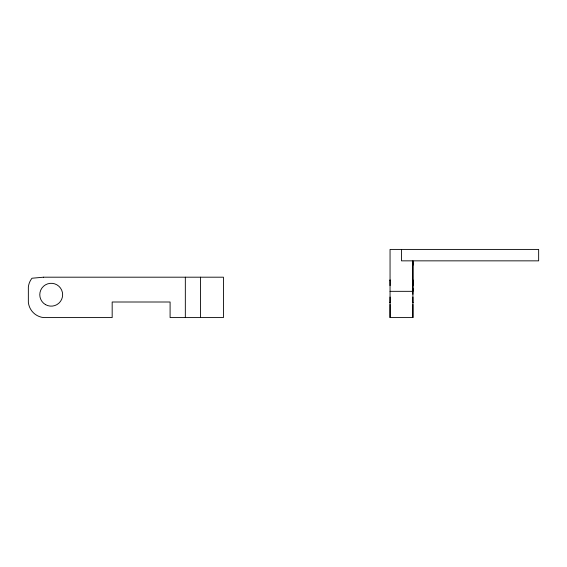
<?xml version="1.0" encoding="UTF-8"?>
<svg xmlns="http://www.w3.org/2000/svg" width="567" height="567" viewBox="0 0 567 567"><rect width="100%" height="100%" fill="white"/><g stroke="black" fill="none" stroke-linecap="round" stroke-linejoin="round"><path stroke-width="0.85" d="M412.911 304.458L412.911 317.584L390.053 317.584L390.053 304.458M390.053 297.044L390.053 302.764L390.053 302.374M390.046 285.612L390.046 279.9L390.053 280.289M412.904 265.271L412.904 262.365M412.911 297.044L412.911 302.757L412.911 302.367M412.911 294.287L412.911 288.369M412.911 285.612L412.911 279.9M390.046 291.332L412.911 291.332L412.904 260.848L412.911 317.584M390.053 317.584L390.053 249.416L538.65 249.416L538.65 260.848L401.479 260.848L401.479 249.416M200.576 277.192L200.576 317.584M185.331 277.192L185.331 317.584M43.588 277.192L31.986 278.234A17.145 17.145 0 0 0 28.35 287.1L28.35 302.346A17.145 17.145 0 0 0 43.588 317.584L112.174 317.584L112.174 302.005L170.093 302.005L170.093 317.584L223.433 317.584L223.433 277.192L43.588 277.192M45.495 304.621A11.432 11.432 0 0 0 62.639 294.72A11.432 11.432 0 0 0 45.495 284.825A11.432 11.432 0 0 0 45.495 304.621"/></g></svg>
